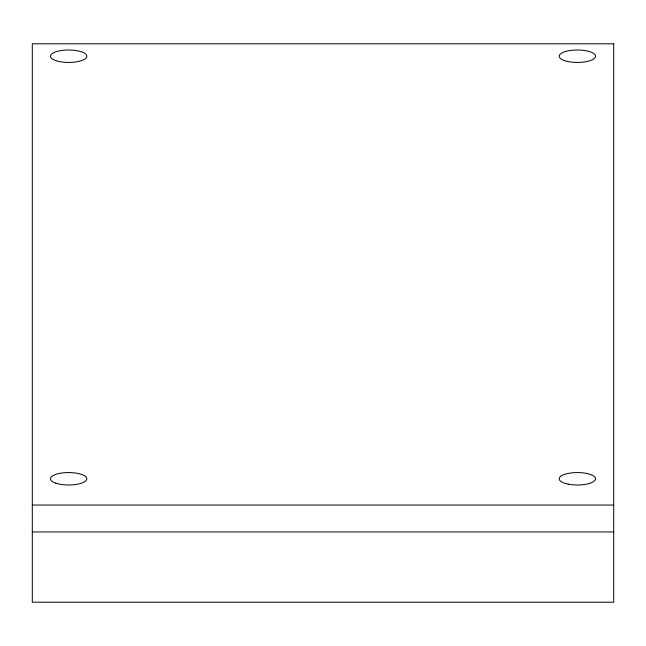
<?xml version="1.0" encoding="UTF-8"?>
<svg xmlns="http://www.w3.org/2000/svg" width="646" height="646" viewBox="0 0 646 646"><rect width="100%" height="100%" fill="white"/><g stroke="black" fill="none" stroke-linecap="round" stroke-linejoin="round"><path stroke-width="0.97" d="M32.3 505.051L613.7 505.051M32.3 531.941L613.7 531.941M613.7 43.791L32.3 43.791L32.3 602.209L613.7 602.209L613.7 43.791M568.278 484.161A18.169 6.218 0 0 0 595.531 478.783A18.169 6.218 0 0 0 568.278 473.397A18.169 6.218 0 0 0 568.278 484.161M564.515 60.619A18.169 6.218 0 0 0 594.909 57.833A18.169 6.218 0 0 0 572.663 50.218A18.169 6.218 0 0 0 564.515 60.619M55.79 483.176A18.169 6.218 0 0 0 86.184 480.39A18.169 6.218 0 0 0 63.938 472.775A18.169 6.218 0 0 0 55.79 483.176M55.79 60.619A18.169 6.218 0 0 0 86.184 57.833A18.169 6.218 0 0 0 63.938 50.218A18.169 6.218 0 0 0 55.79 60.619"/></g></svg>
